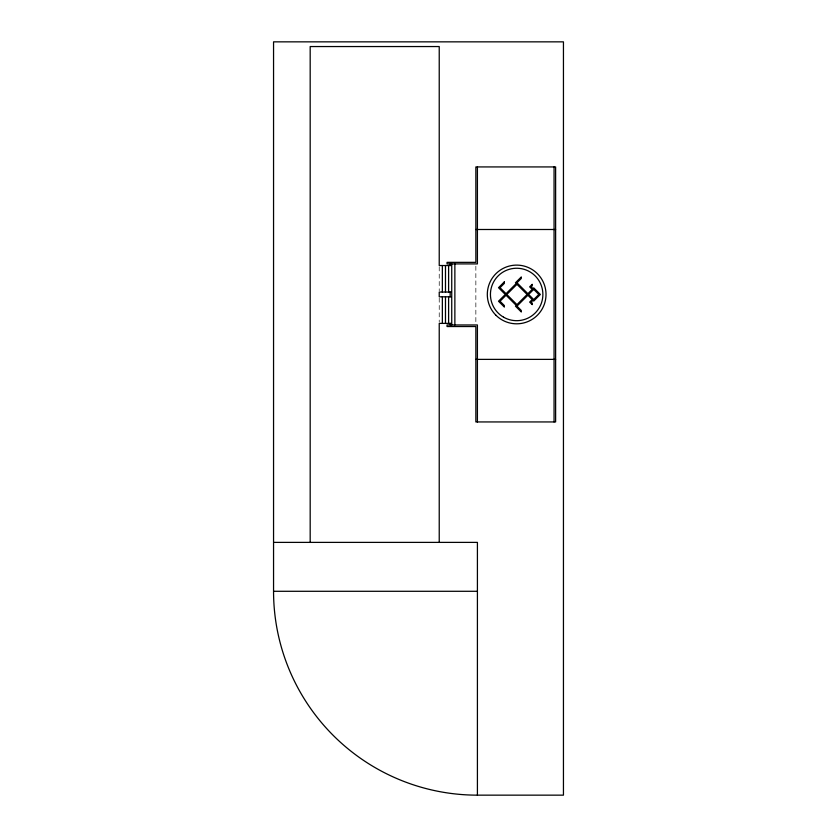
<?xml version="1.0" encoding="UTF-8"?>
<svg xmlns="http://www.w3.org/2000/svg" width="837" height="837" viewBox="0 0 837 837"><rect width="100%" height="100%" fill="white"/><g stroke="black" fill="none" stroke-linecap="round" stroke-linejoin="round"><path stroke-width="0.63" stroke-dasharray="4.18 3.14" d="M475.855 266.197L475.855 322.674M439.226 266.794L439.226 290.805M439.226 298.077L439.226 322.13"/><path stroke-width="1.26" d="M475.855 229.495L555.622 229.495M450.955 265.528L439.226 265.528L439.226 46.548L310.182 46.548L310.182 542.386M450.955 292.061L439.226 292.061L439.226 296.811L450.955 296.811M450.955 323.396L439.226 323.396L439.226 542.386M475.855 359.376L555.622 359.376M273.553 542.386L477.414 542.386L477.414 795.15L563.447 795.15L563.447 41.85L273.553 41.85L273.553 591.288A203.862 203.862 0 0 0 477.414 795.15M273.553 591.288L477.414 591.288M554.063 166.929L554.063 421.942M477.414 166.929L477.414 263.906L447.042 263.906L447.042 262.347L475.855 262.347L475.855 166.929L555.622 166.929L555.622 421.942L475.855 421.942L475.855 326.535L447.042 326.535L447.042 324.965L477.414 324.965L477.414 421.942M454.868 263.906L454.868 324.965M451.739 263.906L451.739 324.965M450.17 263.906L450.17 265.528M450.17 292.061L450.17 296.811M450.17 323.396L450.17 324.965M448.611 265.528L448.611 292.061M448.611 296.811L448.611 323.396M445.483 265.528L445.483 292.061M445.483 296.811L445.483 323.396M442.354 265.528L442.354 292.061M442.354 296.811L442.354 323.396M504.355 281.849L498.507 287.687L505.286 294.467L498.507 301.236L504.355 307.074L504.355 305.557L500.034 301.236L506.05 295.231L516.209 305.379L515.446 306.143L521.284 311.992L521.284 310.464L516.963 306.143L527.885 295.231L532.206 299.541L529.664 302.084L532.206 304.626L532.206 303.099L531.192 302.084L532.97 300.305L533.724 301.069L540.336 294.467L533.724 287.865L532.97 288.619L531.192 286.84L532.206 285.825L532.206 284.308L529.664 286.84L532.206 289.382L527.885 293.703L516.963 282.78L521.284 278.459L521.284 276.942L515.446 282.78L516.209 283.544L506.05 293.703L500.034 287.687L504.355 283.377L504.355 281.849M516.963 284.308L506.803 294.467L516.963 304.626L527.122 294.467L516.963 284.308M533.724 289.382L528.649 294.467L533.724 299.541L538.808 294.467L533.724 289.382M495.912 315.214A29.347 29.347 0 0 0 545.013 302.063A29.347 29.347 0 0 0 509.063 266.114A29.347 29.347 0 0 0 495.912 315.214M503.55 317.171A26.219 26.219 0 0 0 542.878 294.467A26.219 26.219 0 0 0 503.55 271.753A26.219 26.219 0 0 0 503.55 317.171"/></g></svg>
